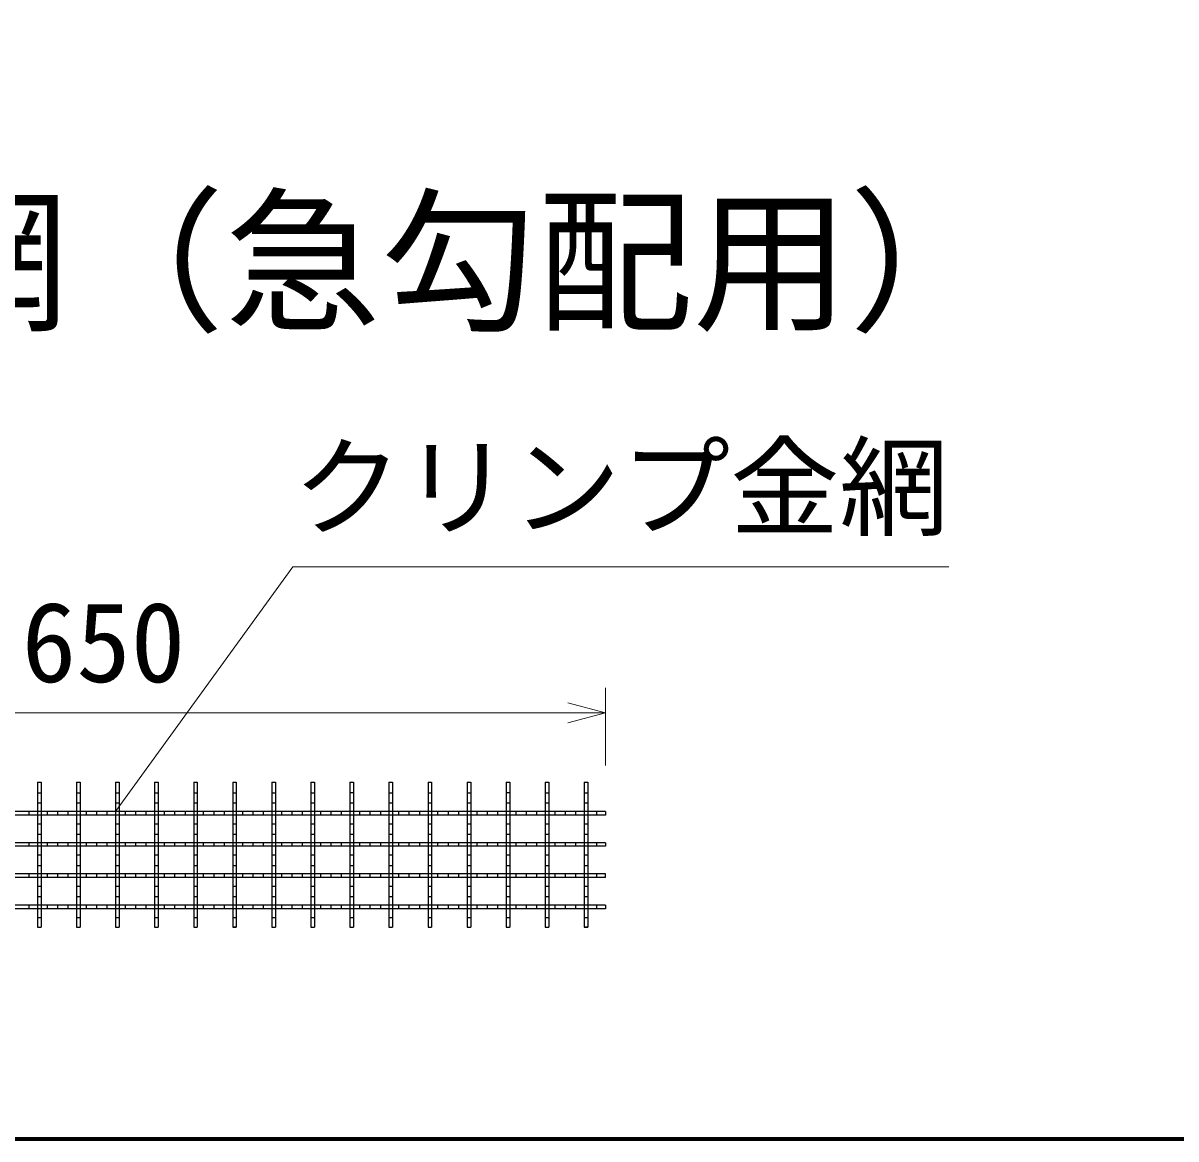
# Model space of a CAD drawing. Units: millimetres, scale not verified. Extents: x 400 to 16400, y 400 to 11650.
# Drawn here: x 11287 to 12763, y 400 to 1829 of the extents above; entities that cross this region are included whole.
import ezdxf
from ezdxf.enums import TextEntityAlignment as Align

# ---------------------------------------------------------------- set-up
doc = ezdxf.new("R2010")
doc.units = ezdxf.units.MM
doc.header["$LTSCALE"] = 40
for name, color, linetype, lineweight in [('C-STR', 6, 'Continuous', 25), ('C-STR-DIM', 1, 'Continuous', 13), ('C-STR-HTXT', 7, 'Continuous', 13), ('C-TTL', 2, 'Continuous', 70)]:
    doc.layers.add(name, color=color, linetype=linetype, lineweight=lineweight)
doc.layers.add('C-TTL-TXT', color=7, linetype='Continuous')
doc.styles.add('ＭＳ ゴシック', font='')
doc.styles.get('ＭＳ ゴシック').set_extended_font_data('MS Gothic')

msp = doc.modelspace()

# ---------------------------------------------------------------- linework, layer by layer
at = {"layer": 'C-STR'}
for p, q in [((11305.28, 857.01), (11305.28, 671.01)), ((11305.28, 857.01), (11309.88, 857.01)), ((11309.88, 857.01), (11309.88, 671.01)), ((11355.28, 857.01), (11355.28, 671.01)), ((11355.28, 857.01), (11359.88, 857.01)), ((11359.88, 857.01), (11359.88, 671.01)), ((11405.28, 857.01), (11405.28, 671.01)), ((11405.28, 857.01), (11409.88, 857.01)), ((11409.88, 857.01), (11409.88, 671.01)), ((11455.28, 857.01), (11455.28, 671.01)), ((11455.28, 857.01), (11459.88, 857.01)), ((11459.88, 857.01), (11459.88, 671.01)), ((11505.28, 857.01), (11505.28, 671.01)), ((11505.28, 857.01), (11509.88, 857.01)), ((11509.88, 857.01), (11509.88, 671.01)), ((11555.28, 857.01), (11555.28, 671.01)), ((11555.28, 857.01), (11559.88, 857.01)), ((11559.88, 857.01), (11559.88, 671.01)), ((11605.28, 857.01), (11605.28, 671.01)), ((11605.28, 857.01), (11609.88, 857.01)), ((11609.88, 857.01), (11609.88, 671.01)), ((11655.28, 857.01), (11655.28, 671.01)), ((11655.28, 857.01), (11659.88, 857.01)), ((11659.88, 857.01), (11659.88, 671.01)), ((11705.28, 857.01), (11705.28, 671.01)), ((11705.28, 857.01), (11709.88, 857.01)), ((11709.88, 857.01), (11709.88, 671.01)), ((11755.28, 857.01), (11755.28, 671.01)), ((11755.28, 857.01), (11759.88, 857.01)), ((11759.88, 857.01), (11759.88, 671.01)), ((11805.28, 857.01), (11805.28, 671.01)), ((11805.28, 857.01), (11809.88, 857.01)), ((11809.88, 857.01), (11809.88, 671.01)), ((11855.28, 857.01), (11855.28, 671.01)), ((11855.28, 857.01), (11859.88, 857.01)), ((11859.88, 857.01), (11859.88, 671.01)), ((11905.28, 857.01), (11905.28, 671.01)), ((11905.28, 857.01), (11909.88, 857.01)), ((11909.88, 857.01), (11909.88, 671.01)), ((11955.28, 857.01), (11955.28, 671.01)), ((11955.28, 857.01), (11959.88, 857.01)), ((11959.88, 857.01), (11959.88, 671.01)), ((12005.28, 857.01), (12005.28, 671.01)), ((12005.28, 857.01), (12009.88, 857.01)), ((12009.88, 857.01), (12009.88, 671.01)), ((11305.28, 843.01), (11309.88, 843.01)), ((11355.28, 843.01), (11359.88, 843.01)), ((11405.28, 843.01), (11409.88, 843.01)), ((11455.28, 843.01), (11459.88, 843.01)), ((11505.28, 843.01), (11509.88, 843.01)), ((11555.28, 843.01), (11559.88, 843.01)), ((11605.28, 843.01), (11609.88, 843.01)), ((11655.28, 843.01), (11659.88, 843.01)), ((11709.88, 843.01), (11705.28, 843.01)), ((11755.28, 843.01), (11759.88, 843.01)), ((11805.28, 843.01), (11809.88, 843.01)), ((11855.28, 843.01), (11859.88, 843.01)), ((11909.88, 843.01), (11905.28, 843.01)), ((11955.28, 843.01), (11959.88, 843.01)), ((12005.28, 843.01), (12009.88, 843.01)), ((11305.28, 830.35), (11309.88, 830.35)), ((11355.28, 830.35), (11359.88, 830.35)), ((11405.28, 830.35), (11409.88, 830.35)), ((11455.28, 830.35), (11459.88, 830.35)), ((11505.28, 830.35), (11509.88, 830.35)), ((11555.28, 830.35), (11559.88, 830.35)), ((11605.28, 830.35), (11609.88, 830.35)), ((11655.28, 830.35), (11659.88, 830.35)), ((11705.28, 830.35), (11709.88, 830.35)), ((11755.28, 830.35), (11759.88, 830.35)), ((11805.28, 830.35), (11809.88, 830.35)), ((11805.28, 830.35), (11809.88, 830.35)), ((11855.28, 830.35), (11859.88, 830.35)), ((11905.28, 830.35), (11909.88, 830.35)), ((11955.28, 830.35), (11959.88, 830.35)), ((12005.28, 830.35), (12009.88, 830.35)), ((12032.58, 819.31), (10732.58, 819.31)), ((12032.58, 814.71), (10732.58, 814.71)), ((11294.24, 819.31), (11294.24, 814.71)), ((11317.58, 819.31), (11317.58, 814.71)), ((11330.91, 819.31), (11330.91, 814.71)), ((11344.24, 819.31), (11344.24, 814.71)), ((11367.58, 819.31), (11367.58, 814.71)), ((11380.91, 819.31), (11380.91, 814.71)), ((11394.24, 819.31), (11394.24, 814.71)), ((11417.58, 819.31), (11417.58, 814.71)), ((11430.91, 819.31), (11430.91, 814.71)), ((11444.24, 819.31), (11444.24, 814.71)), ((11467.58, 819.31), (11467.58, 814.71)), ((11480.91, 819.31), (11480.91, 814.71)), ((11494.24, 819.31), (11494.24, 814.71)), ((11517.58, 819.31), (11517.58, 814.71)), ((11530.91, 819.31), (11530.91, 814.71)), ((11544.24, 819.31), (11544.24, 814.71)), ((11567.58, 819.31), (11567.58, 814.71)), ((11580.91, 819.31), (11580.91, 814.71)), ((11594.24, 819.31), (11594.24, 814.71)), ((11617.58, 819.31), (11617.58, 814.71)), ((11630.91, 819.31), (11630.91, 814.71)), ((11644.24, 819.31), (11644.24, 814.71)), ((11667.58, 819.31), (11667.58, 814.71)), ((11680.91, 819.31), (11680.91, 814.71)), ((11694.24, 819.31), (11694.24, 814.71)), ((11717.58, 819.31), (11717.58, 814.71)), ((11730.91, 819.31), (11730.91, 814.71)), ((11744.24, 819.31), (11744.24, 814.71)), ((11767.58, 819.31), (11767.58, 814.71)), ((11780.91, 819.31), (11780.91, 814.71)), ((11794.24, 819.31), (11794.24, 814.71)), ((11817.58, 819.31), (11817.58, 814.71)), ((11830.91, 819.31), (11830.91, 814.71)), ((11844.24, 819.31), (11844.24, 814.71)), ((11867.58, 819.31), (11867.58, 814.71)), ((11880.91, 819.31), (11880.91, 814.71)), ((11894.24, 819.31), (11894.24, 814.71)), ((11917.58, 819.31), (11917.58, 814.71)), ((11930.91, 819.31), (11930.91, 814.71)), ((11944.24, 819.31), (11944.24, 814.71)), ((11967.58, 819.31), (11967.58, 814.71)), ((11980.91, 819.31), (11980.91, 814.71)), ((11994.24, 819.31), (11994.24, 814.71)), ((12020.92, 819.31), (12020.92, 814.71)), ((12032.58, 819.31), (12032.58, 814.71)), ((11305.28, 803.68), (11309.88, 803.68)), ((11355.28, 803.68), (11359.88, 803.68)), ((11405.28, 803.68), (11409.88, 803.68)), ((11455.28, 803.68), (11459.88, 803.68)), ((11505.28, 803.68), (11509.88, 803.68)), ((11555.28, 803.68), (11559.88, 803.68)), ((11605.28, 803.68), (11609.88, 803.68)), ((11655.28, 803.68), (11659.88, 803.68)), ((11705.28, 803.68), (11709.88, 803.68)), ((11755.28, 803.68), (11759.88, 803.68)), ((11805.28, 803.68), (11809.88, 803.68)), ((11805.28, 803.68), (11809.88, 803.68)), ((11855.28, 803.68), (11859.88, 803.68)), ((11905.28, 803.68), (11909.88, 803.68)), ((11955.28, 803.68), (11959.88, 803.68)), ((12005.28, 803.68), (12009.88, 803.68)), ((11305.28, 790.35), (11309.88, 790.35)), ((11355.28, 790.35), (11359.88, 790.35)), ((11405.28, 790.35), (11409.88, 790.35)), ((11455.28, 790.35), (11459.88, 790.35)), ((11505.28, 790.35), (11509.88, 790.35)), ((11555.28, 790.35), (11559.88, 790.35)), ((11605.28, 790.35), (11609.88, 790.35)), ((11655.28, 790.35), (11659.88, 790.35)), ((11705.28, 790.35), (11709.88, 790.35)), ((11755.28, 790.35), (11759.88, 790.35)), ((11805.28, 790.35), (11809.88, 790.35)), ((11805.28, 790.35), (11809.88, 790.35)), ((11855.28, 790.35), (11859.88, 790.35)), ((11905.28, 790.35), (11909.88, 790.35)), ((11955.28, 790.35), (11959.88, 790.35)), ((12005.28, 790.35), (12009.88, 790.35)), ((12032.58, 779.31), (10732.58, 779.31)), ((12032.58, 774.71), (10732.58, 774.71)), ((11294.24, 779.31), (11294.24, 774.71)), ((11317.58, 779.31), (11317.58, 774.71)), ((11330.91, 779.31), (11330.91, 774.71)), ((11344.24, 779.31), (11344.24, 774.71)), ((11367.58, 779.31), (11367.58, 774.71)), ((11380.91, 779.31), (11380.91, 774.71)), ((11394.24, 779.31), (11394.24, 774.71)), ((11417.58, 779.31), (11417.58, 774.71)), ((11430.91, 779.31), (11430.91, 774.71)), ((11444.24, 779.31), (11444.24, 774.71)), ((11467.58, 779.31), (11467.58, 774.71)), ((11480.91, 779.31), (11480.91, 774.71)), ((11494.24, 779.31), (11494.24, 774.71)), ((11517.58, 779.31), (11517.58, 774.71)), ((11530.91, 779.31), (11530.91, 774.71)), ((11544.24, 779.31), (11544.24, 774.71)), ((11567.58, 779.31), (11567.58, 774.71)), ((11580.91, 779.31), (11580.91, 774.71)), ((11594.24, 779.31), (11594.24, 774.71)), ((11617.58, 779.31), (11617.58, 774.71)), ((11630.91, 779.31), (11630.91, 774.71)), ((11644.24, 779.31), (11644.24, 774.71)), ((11667.58, 779.31), (11667.58, 774.71)), ((11680.91, 779.31), (11680.91, 774.71)), ((11694.24, 779.31), (11694.24, 774.71)), ((11717.58, 779.31), (11717.58, 774.71)), ((11730.91, 779.31), (11730.91, 774.71)), ((11744.24, 779.31), (11744.24, 774.71)), ((11767.58, 779.31), (11767.58, 774.71)), ((11780.91, 779.31), (11780.91, 774.71)), ((11794.24, 779.31), (11794.24, 774.71)), ((11817.58, 779.31), (11817.58, 774.71)), ((11830.91, 779.31), (11830.91, 774.71)), ((11844.24, 779.31), (11844.24, 774.71)), ((11867.58, 779.31), (11867.58, 774.71)), ((11880.91, 779.31), (11880.91, 774.71)), ((11894.24, 779.31), (11894.24, 774.71)), ((11917.58, 779.31), (11917.58, 774.71)), ((11930.91, 779.31), (11930.91, 774.71)), ((11944.24, 779.31), (11944.24, 774.71)), ((11967.58, 779.31), (11967.58, 774.71)), ((11980.91, 779.31), (11980.91, 774.71)), ((11994.24, 779.31), (11994.24, 774.71)), ((12020.92, 779.31), (12020.92, 774.71)), ((12032.58, 779.31), (12032.58, 774.71)), ((11305.28, 763.68), (11309.88, 763.68)), ((11355.28, 763.68), (11359.88, 763.68)), ((11405.28, 763.68), (11409.88, 763.68)), ((11455.28, 763.68), (11459.88, 763.68)), ((11505.28, 763.68), (11509.88, 763.68)), ((11555.28, 763.68), (11559.88, 763.68)), ((11605.28, 763.68), (11609.88, 763.68)), ((11655.28, 763.68), (11659.88, 763.68)), ((11705.28, 763.68), (11709.88, 763.68)), ((11755.28, 763.68), (11759.88, 763.68)), ((11805.28, 763.68), (11809.88, 763.68)), ((11805.28, 763.68), (11809.88, 763.68)), ((11855.28, 763.68), (11859.88, 763.68)), ((11905.28, 763.68), (11909.88, 763.68)), ((11955.28, 763.68), (11959.88, 763.68)), ((12005.28, 763.68), (12009.88, 763.68)), ((12032.58, 739.31), (10732.58, 739.31)), ((11294.24, 739.31), (11294.24, 734.71)), ((11305.28, 750.35), (11309.88, 750.35)), ((11317.58, 739.31), (11317.58, 734.71)), ((11330.91, 739.31), (11330.91, 734.71)), ((11344.24, 739.31), (11344.24, 734.71)), ((11355.28, 750.35), (11359.88, 750.35)), ((11367.58, 739.31), (11367.58, 734.71)), ((11380.91, 739.31), (11380.91, 734.71)), ((11394.24, 739.31), (11394.24, 734.71)), ((11405.28, 750.35), (11409.88, 750.35)), ((11417.58, 739.31), (11417.58, 734.71)), ((11430.91, 739.31), (11430.91, 734.71)), ((11444.24, 739.31), (11444.24, 734.71)), ((11455.28, 750.35), (11459.88, 750.35)), ((11467.58, 739.31), (11467.58, 734.71)), ((11480.91, 739.31), (11480.91, 734.71)), ((11494.24, 739.31), (11494.24, 734.71)), ((11505.28, 750.35), (11509.88, 750.35)), ((11517.58, 739.31), (11517.58, 734.71)), ((11530.91, 739.31), (11530.91, 734.71)), ((11544.24, 739.31), (11544.24, 734.71)), ((11555.28, 750.35), (11559.88, 750.35)), ((11567.58, 739.31), (11567.58, 734.71)), ((11580.91, 739.31), (11580.91, 734.71)), ((11594.24, 739.31), (11594.24, 734.71)), ((11605.28, 750.35), (11609.88, 750.35)), ((11617.58, 739.31), (11617.58, 734.71)), ((11630.91, 739.31), (11630.91, 734.71)), ((11644.24, 739.31), (11644.24, 734.71)), ((11655.28, 750.35), (11659.88, 750.35)), ((11667.58, 739.31), (11667.58, 734.71)), ((11680.91, 739.31), (11680.91, 734.71)), ((11694.24, 739.31), (11694.24, 734.71)), ((11705.28, 750.35), (11709.88, 750.35)), ((11717.58, 739.31), (11717.58, 734.71)), ((11730.91, 739.31), (11730.91, 734.71)), ((11744.24, 739.31), (11744.24, 734.71)), ((11755.28, 750.35), (11759.88, 750.35)), ((11767.58, 739.31), (11767.58, 734.71)), ((11780.91, 739.31), (11780.91, 734.71)), ((11794.24, 739.31), (11794.24, 734.71)), ((11805.28, 750.35), (11809.88, 750.35)), ((11805.28, 750.35), (11809.88, 750.35)), ((11817.58, 739.31), (11817.58, 734.71)), ((11830.91, 739.31), (11830.91, 734.71)), ((11844.24, 739.31), (11844.24, 734.71)), ((11855.28, 750.35), (11859.88, 750.35)), ((11867.58, 739.31), (11867.58, 734.71)), ((11880.91, 739.31), (11880.91, 734.71)), ((11894.24, 739.31), (11894.24, 734.71)), ((11905.28, 750.35), (11909.88, 750.35)), ((11917.58, 739.31), (11917.58, 734.71)), ((11930.91, 739.31), (11930.91, 734.71)), ((11944.24, 739.31), (11944.24, 734.71)), ((11955.28, 750.35), (11959.88, 750.35)), ((11967.58, 739.31), (11967.58, 734.71)), ((11980.91, 739.31), (11980.91, 734.71)), ((11994.24, 739.31), (11994.24, 734.71)), ((12005.28, 750.35), (12009.88, 750.35)), ((12020.92, 739.31), (12020.92, 734.71)), ((12032.58, 734.71), (12032.58, 739.31)), ((12032.58, 734.71), (10732.58, 734.71)), ((11305.28, 723.68), (11309.88, 723.68)), ((11355.28, 723.68), (11359.88, 723.68)), ((11405.28, 723.68), (11409.88, 723.68)), ((11455.28, 723.68), (11459.88, 723.68)), ((11505.28, 723.68), (11509.88, 723.68)), ((11555.28, 723.68), (11559.88, 723.68)), ((11605.28, 723.68), (11609.88, 723.68)), ((11655.28, 723.68), (11659.88, 723.68)), ((11705.28, 723.68), (11709.88, 723.68)), ((11755.28, 723.68), (11759.88, 723.68)), ((11805.28, 723.68), (11809.88, 723.68)), ((11855.28, 723.68), (11859.88, 723.68)), ((11905.28, 723.68), (11909.88, 723.68)), ((11955.28, 723.68), (11959.88, 723.68)), ((12005.28, 723.68), (12009.88, 723.68)), ((11305.28, 710.35), (11309.88, 710.35)), ((11355.28, 710.35), (11359.88, 710.35)), ((11405.28, 710.35), (11409.88, 710.35)), ((11455.28, 710.35), (11459.88, 710.35)), ((11505.28, 710.35), (11509.88, 710.35)), ((11555.28, 710.35), (11559.88, 710.35)), ((11605.28, 710.35), (11609.88, 710.35)), ((11655.28, 710.35), (11659.88, 710.35)), ((11705.28, 710.35), (11709.88, 710.35)), ((11755.28, 710.35), (11759.88, 710.35)), ((11805.28, 710.35), (11809.88, 710.35)), ((11855.28, 710.35), (11859.88, 710.35)), ((11905.28, 710.35), (11909.88, 710.35)), ((11955.28, 710.35), (11959.88, 710.35)), ((12005.28, 710.35), (12009.88, 710.35)), ((12032.58, 699.31), (10732.58, 699.31)), ((12032.58, 694.71), (10732.58, 694.71)), ((11294.24, 699.31), (11294.24, 694.71)), ((11317.58, 699.31), (11317.58, 694.71)), ((11330.91, 699.31), (11330.91, 694.71)), ((11344.24, 699.31), (11344.24, 694.71)), ((11367.58, 699.31), (11367.58, 694.71)), ((11380.91, 699.31), (11380.91, 694.71)), ((11394.24, 699.31), (11394.24, 694.71)), ((11417.58, 699.31), (11417.58, 694.71)), ((11430.91, 699.31), (11430.91, 694.71)), ((11444.24, 699.31), (11444.24, 694.71)), ((11467.58, 699.31), (11467.58, 694.71)), ((11480.91, 699.31), (11480.91, 694.71)), ((11494.24, 699.31), (11494.24, 694.71)), ((11517.58, 699.31), (11517.58, 694.71)), ((11530.91, 699.31), (11530.91, 694.71)), ((11544.24, 699.31), (11544.24, 694.71)), ((11567.58, 699.31), (11567.58, 694.71)), ((11580.91, 699.31), (11580.91, 694.71)), ((11594.24, 699.31), (11594.24, 694.71)), ((11617.58, 699.31), (11617.58, 694.71)), ((11630.91, 699.31), (11630.91, 694.71)), ((11644.24, 699.31), (11644.24, 694.71)), ((11667.58, 699.31), (11667.58, 694.71)), ((11680.91, 699.31), (11680.91, 694.71)), ((11694.24, 699.31), (11694.24, 694.71)), ((11717.58, 699.31), (11717.58, 694.71)), ((11730.91, 699.31), (11730.91, 694.71)), ((11744.24, 699.31), (11744.24, 694.71)), ((11767.58, 699.31), (11767.58, 694.71)), ((11780.91, 699.31), (11780.91, 694.71)), ((11794.24, 699.31), (11794.24, 694.71)), ((11817.58, 699.31), (11817.58, 694.71)), ((11830.91, 699.31), (11830.91, 694.71)), ((11844.24, 699.31), (11844.24, 694.71)), ((11867.58, 699.31), (11867.58, 694.71)), ((11880.91, 699.31), (11880.91, 694.71)), ((11894.24, 699.31), (11894.24, 694.71)), ((11917.58, 699.31), (11917.58, 694.71)), ((11930.91, 699.31), (11930.91, 694.71)), ((11944.24, 699.31), (11944.24, 694.71)), ((11967.58, 699.31), (11967.58, 694.71)), ((11980.91, 699.31), (11980.91, 694.71)), ((11994.24, 699.31), (11994.24, 694.71)), ((12020.92, 699.31), (12020.92, 694.71)), ((12032.58, 699.31), (12032.58, 694.71)), ((11305.28, 683.68), (11309.88, 683.68)), ((11355.28, 683.68), (11359.88, 683.68)), ((11405.28, 683.68), (11409.88, 683.68)), ((11455.28, 683.68), (11459.88, 683.68)), ((11505.28, 683.68), (11509.88, 683.68)), ((11555.28, 683.68), (11559.88, 683.68)), ((11605.28, 683.68), (11609.88, 683.68)), ((11655.28, 683.68), (11659.88, 683.68)), ((11705.28, 683.68), (11709.88, 683.68)), ((11755.28, 683.68), (11759.88, 683.68)), ((11805.28, 683.68), (11809.88, 683.68)), ((11855.28, 683.68), (11859.88, 683.68)), ((11905.28, 683.68), (11909.88, 683.68)), ((11955.28, 683.68), (11959.88, 683.68)), ((12005.28, 683.68), (12009.88, 683.68)), ((11305.28, 671.01), (11309.88, 671.01)), ((11305.28, 671.01), (11309.88, 671.01)), ((11355.28, 671.01), (11359.88, 671.01)), ((11355.28, 671.01), (11359.88, 671.01)), ((11405.28, 671.01), (11409.88, 671.01)), ((11405.28, 671.01), (11409.88, 671.01)), ((11455.28, 671.01), (11459.88, 671.01)), ((11455.28, 671.01), (11459.88, 671.01)), ((11505.28, 671.01), (11509.88, 671.01)), ((11505.28, 671.01), (11509.88, 671.01)), ((11559.88, 671.01), (11555.28, 671.01)), ((11555.28, 671.01), (11559.88, 671.01)), ((11605.28, 671.01), (11609.88, 671.01)), ((11605.28, 671.01), (11609.88, 671.01)), ((11655.28, 671.01), (11659.88, 671.01)), ((11655.28, 671.01), (11659.88, 671.01)), ((11705.28, 671.01), (11709.88, 671.01)), ((11705.28, 671.01), (11709.88, 671.01)), ((11755.28, 671.01), (11759.88, 671.01)), ((11755.28, 671.01), (11759.88, 671.01)), ((11805.28, 671.01), (11809.88, 671.01)), ((11805.28, 671.01), (11809.88, 671.01)), ((11855.28, 671.01), (11859.88, 671.01)), ((11855.28, 671.01), (11859.88, 671.01)), ((11905.28, 671.01), (11909.88, 671.01)), ((11905.28, 671.01), (11909.88, 671.01)), ((11955.28, 671.01), (11959.88, 671.01)), ((11955.28, 671.01), (11959.88, 671.01)), ((12009.88, 671.01), (12005.28, 671.01)), ((12005.28, 671.01), (12009.88, 671.01))]:
    msp.add_line(p, q, dxfattribs=at)
at = {"layer": 'C-STR-DIM'}
for p, q in [((12032.58, 977.61), (12032.58, 878.01)), ((10732.58, 945.58), (12032.58, 945.58)), ((12032.58, 945.58), (11984.28, 958.52)), ((12032.58, 945.58), (11984.28, 932.64))]:
    msp.add_line(p, q, dxfattribs=at)
at = {"layer": 'C-STR-DIM', "color": 6}
for p, q in [((12032.52, 694.73), (12032.51, 694.71)), ((12032.51, 694.71), (12032.64, 694.71)), ((12032.64, 694.71), (12032.51, 694.71)), ((12032.51, 694.71), (12032.52, 694.7)), ((12032.53, 694.76), (12032.52, 694.75)), ((12032.52, 694.75), (12032.64, 694.71)), ((12032.64, 694.71), (12032.52, 694.75)), ((12032.52, 694.75), (12032.52, 694.73)), ((12032.52, 694.73), (12032.64, 694.71)), ((12032.64, 694.71), (12032.52, 694.73)), ((12032.52, 694.7), (12032.64, 694.71)), ((12032.64, 694.71), (12032.52, 694.7)), ((12032.52, 694.68), (12032.64, 694.71)), ((12032.64, 694.71), (12032.52, 694.68)), ((12032.52, 694.7), (12032.52, 694.68)), ((12032.52, 694.68), (12032.53, 694.67)), ((12032.54, 694.77), (12032.53, 694.76)), ((12032.53, 694.76), (12032.64, 694.71)), ((12032.64, 694.71), (12032.53, 694.76)), ((12032.53, 694.67), (12032.64, 694.71)), ((12032.64, 694.71), (12032.53, 694.67)), ((12032.53, 694.67), (12032.54, 694.66)), ((12032.56, 694.78), (12032.54, 694.77)), ((12032.54, 694.77), (12032.64, 694.71)), ((12032.64, 694.71), (12032.54, 694.77)), ((12032.54, 694.66), (12032.64, 694.71)), ((12032.64, 694.71), (12032.54, 694.66)), ((12032.54, 694.66), (12032.56, 694.65)), ((12032.58, 694.78), (12032.56, 694.78)), ((12032.56, 694.78), (12032.64, 694.71)), ((12032.64, 694.71), (12032.56, 694.78)), ((12032.56, 694.65), (12032.64, 694.71)), ((12032.64, 694.71), (12032.56, 694.65)), ((12032.56, 694.65), (12032.58, 694.65)), ((12032.59, 694.78), (12032.58, 694.78)), ((12032.58, 694.78), (12032.64, 694.71)), ((12032.64, 694.71), (12032.58, 694.78)), ((12032.58, 694.65), (12032.64, 694.71)), ((12032.64, 694.71), (12032.58, 694.65)), ((12032.58, 694.65), (12032.59, 694.65)), ((12032.61, 694.77), (12032.59, 694.78)), ((12032.59, 694.78), (12032.64, 694.71)), ((12032.64, 694.71), (12032.59, 694.78)), ((12032.59, 694.65), (12032.64, 694.71)), ((12032.64, 694.71), (12032.59, 694.65)), ((12032.59, 694.65), (12032.61, 694.66)), ((12032.62, 694.76), (12032.61, 694.77)), ((12032.61, 694.77), (12032.64, 694.71)), ((12032.64, 694.71), (12032.61, 694.77)), ((12032.61, 694.66), (12032.64, 694.71)), ((12032.64, 694.71), (12032.61, 694.66)), ((12032.61, 694.66), (12032.62, 694.67)), ((12032.63, 694.75), (12032.62, 694.76)), ((12032.62, 694.76), (12032.64, 694.71)), ((12032.64, 694.71), (12032.62, 694.76)), ((12032.62, 694.67), (12032.64, 694.71)), ((12032.64, 694.71), (12032.62, 694.67)), ((12032.62, 694.67), (12032.63, 694.68)), ((12032.64, 694.73), (12032.63, 694.75)), ((12032.63, 694.75), (12032.64, 694.71)), ((12032.64, 694.71), (12032.63, 694.75)), ((12032.63, 694.68), (12032.64, 694.71)), ((12032.64, 694.71), (12032.63, 694.68)), ((12032.63, 694.68), (12032.64, 694.7)), ((12032.64, 694.71), (12032.64, 694.73)), ((12032.64, 694.7), (12032.64, 694.71))]:
    msp.add_line(p, q, dxfattribs=at)
msp.add_circle((12032.58, 694.71), 0.063, dxfattribs=at)
at = {"layer": 'C-STR-HTXT', "color": 1}
for p, q in [((11405.28, 819.31), (11632.14, 1132.7)), ((11632.14, 1132.7), (12472.14, 1132.7))]:
    msp.add_line(p, q, dxfattribs=at)
at = {"layer": 'C-TTL'}
msp.add_lwpolyline([(400, 400), (16400, 400), (16400, 11480), (400, 11480)], close=True, dxfattribs=at)

# ---------------------------------------------------------------- texts
at = {"layer": 'C-STR-DIM', "color": 7, "style": 'ＭＳ ゴシック'}
msp.add_text('650', height=102.6, dxfattribs=at).set_placement((11285.15, 954.25), align=Align.BOTTOM_LEFT)
at = {"layer": 'C-STR-HTXT', "style": 'ＭＳ ゴシック'}
msp.add_text('クリンプ金網', height=102.6, dxfattribs=at).set_placement((11632.14, 1152.7), align=Align.BOTTOM_LEFT)
at = {"layer": 'C-TTL-TXT', "style": 'ＭＳ ゴシック'}
msp.add_text('補助金網（急勾配用）', height=146.6, dxfattribs=at).set_placement((10544.72, 1406.26), align=Align.BOTTOM_LEFT)

doc.saveas('drawing.dxf')
